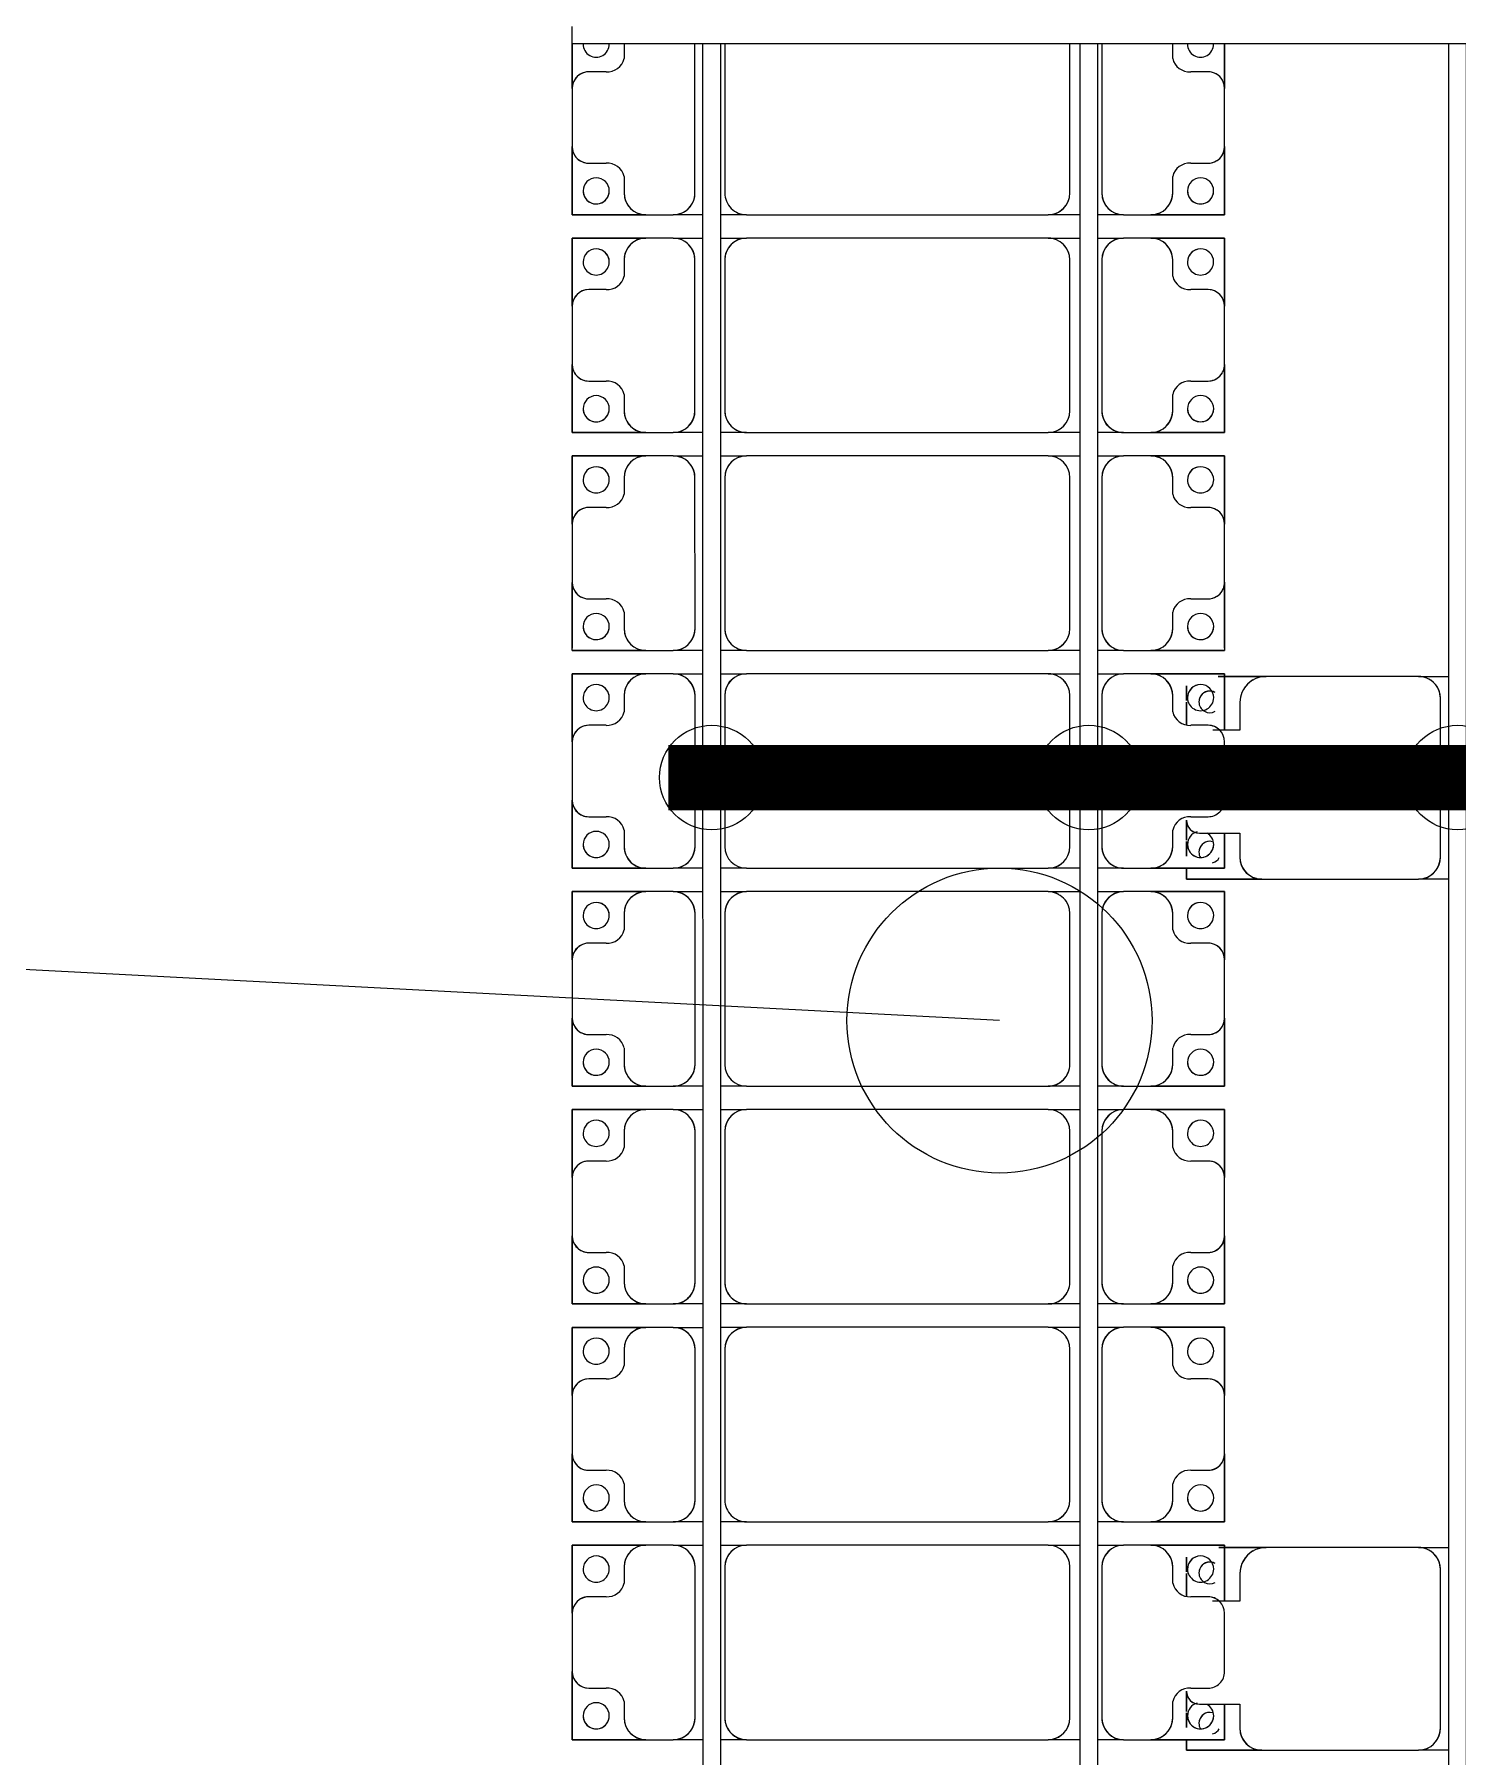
# Model space of a CAD drawing. Header units: millimetres. Extents: x -248177 to 167033, y 156986 to 268923.
# Drawn here: x -242388 to -239123, y 218488 to 222441 of the extents above; entities that cross this region are included whole.
import ezdxf

# ---------------------------------------------------------------- set-up
doc = ezdxf.new("R2010")
doc.units = ezdxf.units.MM
for name, color, linetype, lineweight in [('A-DETL-MBND', 5, 'Continuous', 9), ('A-GENM', 13, 'Continuous', 9), ('S-BEAM', 12, 'Continuous', 9)]:
    doc.layers.add(name, color=color, linetype=linetype, lineweight=lineweight)
for name, color, linetype in [('GC-BICH NEO', 6, 'Continuous'), ('GC-DAY NEO', 5, 'Continuous'), ('GC-HOP 40x60 GIA CUONG', 1, 'Continuous')]:
    doc.layers.add(name, color=color, linetype=linetype)

# ---------------------------------------------------------------- blocks, each defined once
blk = doc.blocks.new('Dai phaodi lai - DẢI PHAO ĐI LẠI-17681-BỐ TRÍ KHUNG KẾT CẤU BÈ PIN 02')
at = {"layer": 'A-GENM', "color": 7}
for p, q in [((12331.2, 748.4), (12433.1, 748.4)), ((12433.1, 748.4), (12331.2, 748.4)), ((12566.9, 748.4), (12433.1, 748.4)), ((12566.9, 748.4), (12723.2, 748.4)), ((12723.2, 748.4), (12566.9, 748.4)), ((12723.2, 748.4), (12723.2, 579.3)), ((12723.2, 579.3), (12723.2, 748.4)), ((12776.8, 748.4), (12933.1, 748.4)), ((12776.8, 579.3), (12776.8, 748.4)), ((12776.8, 748.4), (12776.8, 579.3)), ((12933.1, 748.4), (12776.8, 748.4)), ((13066.9, 748.4), (12933.1, 748.4)), ((13066.9, 748.4), (13223.2, 748.4)), ((13223.2, 748.4), (13066.9, 748.4)), ((13223.2, 748.4), (13223.2, 579.3)), ((13223.2, 579.3), (13223.2, 748.4)), ((13276.8, 748.4), (13433.1, 748.4)), ((13276.8, 579.3), (13276.8, 748.4)), ((13276.8, 748.4), (13276.8, 579.3)), ((13433.1, 748.4), (13276.8, 748.4)), ((13566.9, 748.4), (13433.1, 748.4)), ((13566.9, 748.4), (13723.2, 748.4)), ((13717.8, 748.4), (13566.9, 748.4)), ((13723.2, 748.4), (13723.2, 579.3)), ((13723.2, 579.3), (13723.2, 748.4)), ((13776.8, 748.4), (13906.3, 748.4)), ((13776.8, 579.3), (13776.8, 748.4)), ((13776.8, 748.4), (13776.8, 579.3)), ((13906.3, 748.4), (13776.8, 748.4)), ((14066.9, 748.4), (13933.1, 748.4)), ((14142.7, 748.4), (14223.2, 748.4)), ((14223.2, 748.4), (14142.7, 748.4)), ((14223.2, 748.4), (14223.2, 579.3)), ((14223.2, 579.3), (14223.2, 748.4)), ((14276.8, 748.4), (14433.1, 748.4)), ((14276.8, 579.3), (14276.8, 748.4)), ((14276.8, 748.4), (14276.8, 579.3)), ((14433.1, 748.4), (14276.8, 748.4)), ((14566.9, 748.4), (14433.1, 748.4)), ((14566.9, 748.4), (14723.2, 748.4)), ((14723.2, 748.4), (14566.9, 748.4)), ((14723.2, 748.4), (14723.2, 579.3)), ((14723.2, 579.3), (14723.2, 748.4)), ((14776.8, 748.4), (14933.1, 748.4)), ((14776.8, 579.3), (14776.8, 748.4)), ((14776.8, 748.4), (14776.8, 579.3)), ((14933.1, 748.4), (14776.8, 748.4)), ((15066.9, 748.4), (14933.1, 748.4)), ((15066.9, 748.4), (15223.2, 748.4)), ((15223.2, 748.4), (15066.9, 748.4)), ((15223.2, 748.4), (15223.2, 579.3)), ((15223.2, 579.3), (15223.2, 748.4)), ((15276.8, 748.4), (15433.1, 748.4)), ((15276.8, 579.3), (15276.8, 748.4)), ((15276.8, 748.4), (15276.8, 579.3)), ((15433.1, 748.4), (15276.8, 748.4)), ((15566.9, 748.4), (15433.1, 748.4)), ((15566.9, 748.4), (15723.2, 748.4)), ((15723.2, 748.4), (15566.9, 748.4)), ((15723.2, 748.4), (15723.2, 579.3)), ((15723.2, 579.3), (15723.2, 748.4)), ((15776.8, 748.4), (15905.4, 748.4)), ((15776.8, 579.3), (15776.8, 748.4)), ((15776.8, 748.4), (15776.8, 579.3)), ((15905.4, 748.4), (15776.8, 748.4)), ((16066.9, 748.4), (15933.1, 748.4)), ((16141.9, 748.4), (16223.2, 748.4)), ((16223.2, 748.4), (16141.9, 748.4)), ((16223.2, 748.4), (16223.2, 579.3)), ((16223.2, 579.3), (16223.2, 748.4)), ((12395.1, 710.4), (12395.1, 670.7)), ((12604.9, 670.7), (12604.9, 710.4)), ((12895.1, 710.4), (12895.1, 670.7)), ((13104.9, 670.7), (13104.9, 710.4)), ((13395.1, 710.4), (13395.1, 670.7)), ((13604.9, 670.7), (13604.9, 710.4)), ((13895.1, 710.4), (13895.1, 670.7)), ((14104.9, 670.7), (14104.9, 710.4)), ((14395.1, 710.4), (14395.1, 670.7)), ((14604.9, 670.7), (14604.9, 710.4)), ((14895.1, 710.4), (14895.1, 670.7)), ((15104.9, 670.7), (15104.9, 710.4)), ((15395.1, 710.4), (15395.1, 670.7)), ((15604.9, 670.7), (15604.9, 710.4)), ((15895.1, 710.4), (15895.1, 670.7)), ((16104.9, 670.7), (16104.9, 710.4)), ((12364.3, 629.3), (12331.2, 629.3)), ((12673.2, 629.3), (12635.7, 629.3)), ((12864.3, 629.3), (12826.8, 629.3)), ((13173.2, 629.3), (13135.7, 629.3)), ((13364.3, 629.3), (13326.8, 629.3)), ((13673.2, 629.3), (13635.7, 629.3)), ((13864.3, 629.3), (13826.8, 629.3)), ((14173.2, 629.3), (14135.7, 629.3)), ((14364.3, 629.3), (14326.8, 629.3)), ((14673.2, 629.3), (14635.7, 629.3)), ((14864.3, 629.3), (14826.8, 629.3)), ((15173.2, 629.3), (15135.7, 629.3)), ((15364.3, 629.3), (15326.8, 629.3)), ((15673.2, 629.3), (15635.7, 629.3)), ((15864.3, 629.3), (15826.8, 629.3)), ((16173.2, 629.3), (16135.7, 629.3)), ((12723.2, 516.7), (12723.2, 579.3)), ((12776.8, 579.3), (12776.8, 516.7)), ((13223.2, 516.7), (13223.2, 579.3)), ((13276.8, 579.3), (13276.8, 516.7)), ((13723.2, 516.7), (13723.2, 579.3)), ((13776.8, 579.3), (13776.8, 516.7)), ((14223.2, 516.7), (14223.2, 579.3)), ((14276.8, 579.3), (14276.8, 516.7)), ((14723.2, 516.7), (14723.2, 579.3)), ((14776.8, 579.3), (14776.8, 516.7)), ((15223.2, 516.7), (15223.2, 579.3)), ((15276.8, 579.3), (15276.8, 516.7)), ((15723.2, 516.7), (15723.2, 579.3)), ((15776.8, 579.3), (15776.8, 516.7)), ((16223.2, 516.7), (16223.2, 579.3)), ((12723.2, 516.7), (12723.2, 456.7)), ((12723.2, 516.7), (12723.2, 456.7)), ((12776.8, 456.7), (12776.8, 516.7)), ((12776.8, 456.7), (12776.8, 516.7)), ((13223.2, 516.7), (13223.2, 456.7)), ((13223.2, 516.7), (13223.2, 456.7)), ((13276.8, 456.7), (13276.8, 516.7)), ((13276.8, 456.7), (13276.8, 516.7)), ((13723.2, 516.7), (13723.2, 456.7)), ((13723.2, 516.7), (13723.2, 456.7)), ((13776.8, 456.7), (13776.8, 516.7)), ((13776.8, 456.7), (13776.8, 516.7)), ((14223.2, 516.7), (14223.2, 456.7)), ((14223.2, 516.7), (14223.2, 456.7)), ((14276.8, 456.7), (14276.8, 516.7)), ((14276.8, 456.7), (14276.8, 516.7)), ((14723.2, 516.7), (14723.2, 456.7)), ((14723.2, 516.7), (14723.2, 456.7)), ((14776.8, 456.7), (14776.8, 516.7)), ((14776.8, 456.7), (14776.8, 516.7)), ((15223.2, 516.7), (15223.2, 456.7)), ((15223.2, 516.7), (15223.2, 456.7)), ((15276.8, 456.7), (15276.8, 516.7)), ((15276.8, 456.7), (15276.8, 516.7)), ((15723.2, 516.7), (15723.2, 456.7)), ((15723.2, 516.7), (15723.2, 456.7)), ((15776.8, 456.7), (15776.8, 516.7)), ((15776.8, 456.7), (15776.8, 516.7)), ((16223.2, 516.7), (16223.2, 456.7)), ((16223.2, 516.7), (16223.2, 456.7)), ((12331.2, 466.7), (12673.2, 466.7)), ((12826.8, 466.7), (13173.2, 466.7)), ((13326.8, 466.7), (13673.2, 466.7)), ((13826.8, 466.7), (14173.2, 466.7)), ((14326.8, 466.7), (14673.2, 466.7)), ((14826.8, 466.7), (15173.2, 466.7)), ((15326.8, 466.7), (15673.2, 466.7)), ((15826.8, 466.7), (16173.2, 466.7)), ((12723.2, 416.7), (12723.2, 343.3)), ((12723.2, 416.7), (12723.2, 343.3)), ((12776.8, 343.3), (12776.8, 416.7)), ((12776.8, 343.3), (12776.8, 416.7)), ((13223.2, 416.7), (13223.2, 343.3)), ((13223.2, 416.7), (13223.2, 343.3)), ((13276.8, 343.3), (13276.8, 416.7)), ((13276.8, 343.3), (13276.8, 416.7)), ((13723.2, 416.7), (13723.2, 343.3)), ((13723.2, 416.7), (13723.2, 343.3)), ((13776.8, 343.3), (13776.8, 416.7)), ((13776.8, 343.3), (13776.8, 416.7)), ((14223.2, 416.7), (14223.2, 343.3)), ((14223.2, 416.7), (14223.2, 343.3)), ((14276.8, 343.3), (14276.8, 416.7)), ((14276.8, 343.3), (14276.8, 416.7)), ((14723.2, 416.7), (14723.2, 343.3)), ((14723.2, 416.7), (14723.2, 343.3)), ((14776.8, 343.3), (14776.8, 416.7)), ((14776.8, 343.3), (14776.8, 416.7)), ((15223.2, 416.7), (15223.2, 343.3)), ((15223.2, 416.7), (15223.2, 343.3)), ((15276.8, 343.3), (15276.8, 416.7)), ((15276.8, 343.3), (15276.8, 416.7)), ((15723.2, 416.7), (15723.2, 343.3)), ((15723.2, 416.7), (15723.2, 343.3)), ((15776.8, 343.3), (15776.8, 416.7)), ((15776.8, 343.3), (15776.8, 416.7)), ((16223.2, 416.7), (16223.2, 343.3)), ((16223.2, 416.7), (16223.2, 343.3)), ((12673.2, 393.3), (12331.2, 393.3)), ((13173.2, 393.3), (12826.8, 393.3)), ((13673.2, 393.3), (13326.8, 393.3)), ((14173.2, 393.3), (13826.8, 393.3)), ((14673.2, 393.3), (14326.8, 393.3)), ((15173.2, 393.3), (14826.8, 393.3)), ((15673.2, 393.3), (15326.8, 393.3)), ((16173.2, 393.3), (15826.8, 393.3)), ((12723.2, -348.3), (12723.2, 343.3)), ((12776.8, 343.3), (12776.8, -348.3)), ((13223.2, -348.3), (13223.2, 343.3)), ((13276.8, 343.3), (13276.8, -348.3)), ((13723.2, -348.3), (13723.2, 343.3)), ((13776.8, 343.3), (13776.8, -348.3)), ((14223.2, -348.3), (14223.2, 343.3)), ((14276.8, 343.3), (14276.8, -348.3)), ((14723.2, -348.3), (14723.2, 343.3)), ((14776.8, 343.3), (14776.8, -348.3)), ((15223.2, -348.3), (15223.2, 343.3)), ((15276.8, 343.3), (15276.8, -348.3)), ((15723.2, -348.3), (15723.2, 343.3)), ((15776.8, 343.3), (15776.8, -348.3)), ((16223.2, -348.3), (16223.2, 343.3)), ((12723.2, -348.3), (12723.2, -408.3)), ((12723.2, -348.3), (12723.2, -408.3)), ((12776.8, -408.3), (12776.8, -348.3)), ((12776.8, -408.3), (12776.8, -348.3)), ((13223.2, -348.3), (13223.2, -408.3)), ((13223.2, -348.3), (13223.2, -408.3)), ((13276.8, -408.3), (13276.8, -348.3)), ((13276.8, -408.3), (13276.8, -348.3)), ((13723.2, -348.3), (13723.2, -408.3)), ((13723.2, -348.3), (13723.2, -408.3)), ((13776.8, -408.3), (13776.8, -348.3)), ((13776.8, -408.3), (13776.8, -348.3)), ((14223.2, -348.3), (14223.2, -408.3)), ((14223.2, -348.3), (14223.2, -408.3)), ((14276.8, -408.3), (14276.8, -348.3)), ((14276.8, -408.3), (14276.8, -348.3)), ((14723.2, -348.3), (14723.2, -408.3)), ((14723.2, -348.3), (14723.2, -408.3)), ((14776.8, -408.3), (14776.8, -348.3)), ((14776.8, -408.3), (14776.8, -348.3)), ((15223.2, -348.3), (15223.2, -408.3)), ((15223.2, -348.3), (15223.2, -408.3)), ((15276.8, -408.3), (15276.8, -348.3)), ((15276.8, -408.3), (15276.8, -348.3)), ((15723.2, -348.3), (15723.2, -408.3)), ((15723.2, -348.3), (15723.2, -408.3)), ((15776.8, -408.3), (15776.8, -348.3)), ((15776.8, -408.3), (15776.8, -348.3)), ((16223.2, -348.3), (16223.2, -408.3)), ((16223.2, -348.3), (16223.2, -408.3)), ((12331.2, -398.3), (12673.2, -398.3)), ((12826.8, -398.3), (13173.2, -398.3)), ((13326.8, -398.3), (13673.2, -398.3)), ((13826.8, -398.3), (14173.2, -398.3)), ((14326.8, -398.3), (14673.2, -398.3)), ((14826.8, -398.3), (15173.2, -398.3)), ((15326.8, -398.3), (15673.2, -398.3)), ((15826.8, -398.3), (16173.2, -398.3)), ((12673.2, -466.7), (12331.2, -466.7)), ((12723.2, -448.3), (12723.2, -516.7)), ((12723.2, -448.3), (12723.2, -516.7)), ((12776.8, -516.7), (12776.8, -448.3)), ((12776.8, -516.7), (12776.8, -448.3)), ((13173.2, -466.7), (12826.8, -466.7)), ((13223.2, -448.3), (13223.2, -516.7)), ((13223.2, -448.3), (13223.2, -516.7)), ((13276.8, -516.7), (13276.8, -448.3)), ((13276.8, -516.7), (13276.8, -448.3)), ((13673.2, -466.7), (13326.8, -466.7)), ((13723.2, -448.3), (13723.2, -516.7)), ((13723.2, -448.3), (13723.2, -516.7)), ((13776.8, -516.7), (13776.8, -448.3)), ((13776.8, -516.7), (13776.8, -448.3)), ((14173.2, -466.7), (13826.8, -466.7)), ((14223.2, -448.3), (14223.2, -516.7)), ((14223.2, -448.3), (14223.2, -516.7)), ((14276.8, -516.7), (14276.8, -448.3)), ((14276.8, -516.7), (14276.8, -448.3)), ((14673.2, -466.7), (14326.8, -466.7)), ((14723.2, -448.3), (14723.2, -516.7)), ((14723.2, -448.3), (14723.2, -516.7)), ((14776.8, -516.7), (14776.8, -448.3)), ((14776.8, -516.7), (14776.8, -448.3)), ((15173.2, -466.7), (14826.8, -466.7)), ((15223.2, -448.3), (15223.2, -516.7)), ((15223.2, -448.3), (15223.2, -516.7)), ((15276.8, -516.7), (15276.8, -448.3)), ((15276.8, -516.7), (15276.8, -448.3)), ((15673.2, -466.7), (15326.8, -466.7)), ((15723.2, -448.3), (15723.2, -516.7)), ((15723.2, -448.3), (15723.2, -516.7)), ((15776.8, -516.7), (15776.8, -448.3)), ((15776.8, -516.7), (15776.8, -448.3)), ((16173.2, -466.7), (15826.8, -466.7)), ((16223.2, -448.3), (16223.2, -516.7)), ((16223.2, -448.3), (16223.2, -516.7)), ((12723.2, -579.3), (12723.2, -516.7)), ((12776.8, -516.7), (12776.8, -579.3)), ((13223.2, -579.3), (13223.2, -516.7)), ((13276.8, -516.7), (13276.8, -579.3)), ((13723.2, -579.3), (13723.2, -516.7)), ((13776.8, -516.7), (13776.8, -579.3)), ((14223.2, -579.3), (14223.2, -516.7)), ((14276.8, -516.7), (14276.8, -579.3)), ((14723.2, -579.3), (14723.2, -516.7)), ((14776.8, -516.7), (14776.8, -579.3)), ((15223.2, -579.3), (15223.2, -516.7)), ((15276.8, -516.7), (15276.8, -579.3)), ((15723.2, -579.3), (15723.2, -516.7)), ((15776.8, -516.7), (15776.8, -579.3)), ((16223.2, -579.3), (16223.2, -516.7)), ((12723.2, -579.3), (12723.2, -748.4)), ((12723.2, -748.4), (12723.2, -579.3)), ((12776.8, -748.4), (12776.8, -579.3)), ((12776.8, -579.3), (12776.8, -748.4)), ((13223.2, -579.3), (13223.2, -748.4)), ((13223.2, -748.4), (13223.2, -579.3)), ((13276.8, -748.4), (13276.8, -579.3)), ((13276.8, -579.3), (13276.8, -748.4)), ((13723.2, -579.3), (13723.2, -748.4)), ((13723.2, -748.4), (13723.2, -579.3)), ((13776.8, -748.4), (13776.8, -579.3)), ((13776.8, -579.3), (13776.8, -748.4)), ((14223.2, -579.3), (14223.2, -748.4)), ((14223.2, -748.4), (14223.2, -579.3)), ((14276.8, -748.4), (14276.8, -579.3)), ((14276.8, -579.3), (14276.8, -748.4)), ((14723.2, -579.3), (14723.2, -748.4)), ((14723.2, -748.4), (14723.2, -579.3)), ((14776.8, -748.4), (14776.8, -579.3)), ((14776.8, -579.3), (14776.8, -748.4)), ((15223.2, -579.3), (15223.2, -748.4)), ((15223.2, -748.4), (15223.2, -579.3)), ((15276.8, -748.4), (15276.8, -579.3)), ((15276.8, -579.3), (15276.8, -748.4)), ((15723.2, -579.3), (15723.2, -748.4)), ((15723.2, -748.4), (15723.2, -579.3)), ((15776.8, -748.4), (15776.8, -579.3)), ((15776.8, -579.3), (15776.8, -748.4)), ((16223.2, -579.3), (16223.2, -748.4)), ((16223.2, -748.4), (16223.2, -579.3)), ((12331.2, -629.3), (12364.3, -629.3)), ((12635.7, -629.3), (12673.2, -629.3)), ((12826.8, -629.3), (12864.3, -629.3)), ((13135.7, -629.3), (13173.2, -629.3)), ((13326.8, -629.3), (13364.3, -629.3)), ((13635.7, -629.3), (13673.2, -629.3)), ((13826.8, -629.3), (13864.3, -629.3)), ((14135.7, -629.3), (14173.2, -629.3)), ((14326.8, -629.3), (14364.3, -629.3)), ((14635.7, -629.3), (14673.2, -629.3)), ((14826.8, -629.3), (14864.3, -629.3)), ((15135.7, -629.3), (15173.2, -629.3)), ((15326.8, -629.3), (15364.3, -629.3)), ((15635.7, -629.3), (15673.2, -629.3)), ((15826.8, -629.3), (15864.3, -629.3)), ((16135.7, -629.3), (16173.2, -629.3)), ((12395.1, -670.7), (12395.1, -710.4)), ((12604.9, -710.4), (12604.9, -670.7)), ((12895.1, -670.7), (12895.1, -710.4)), ((13104.9, -710.4), (13104.9, -670.7)), ((13395.1, -670.7), (13395.1, -710.4)), ((13604.9, -710.4), (13604.9, -670.7)), ((13895.1, -670.7), (13895.1, -710.4)), ((14104.9, -710.4), (14104.9, -670.7)), ((14395.1, -670.7), (14395.1, -710.4)), ((14604.9, -710.4), (14604.9, -670.7)), ((14895.1, -670.7), (14895.1, -710.4)), ((15104.9, -710.4), (15104.9, -670.7)), ((15395.1, -670.7), (15395.1, -710.4)), ((15604.9, -710.4), (15604.9, -670.7)), ((15895.1, -670.7), (15895.1, -710.4)), ((16104.9, -710.4), (16104.9, -670.7)), ((12433.1, -748.4), (12331.2, -748.4)), ((12331.2, -748.4), (12433.1, -748.4)), ((12433.1, -748.4), (12566.9, -748.4)), ((12723.2, -748.4), (12566.9, -748.4)), ((12566.9, -748.4), (12723.2, -748.4)), ((12933.1, -748.4), (12776.8, -748.4)), ((12776.8, -748.4), (12933.1, -748.4)), ((12933.1, -748.4), (13066.9, -748.4)), ((13223.2, -748.4), (13066.9, -748.4)), ((13066.9, -748.4), (13223.2, -748.4)), ((13433.1, -748.4), (13276.8, -748.4)), ((13276.8, -748.4), (13433.1, -748.4)), ((13433.1, -748.4), (13566.9, -748.4)), ((13723.2, -748.4), (13566.9, -748.4)), ((13566.9, -748.4), (13717.8, -748.4)), ((13933.1, -748.4), (13776.8, -748.4)), ((13776.8, -748.4), (13933.1, -748.4)), ((13933.1, -748.4), (14066.9, -748.4)), ((14223.2, -748.4), (14066.9, -748.4)), ((14066.9, -748.4), (14223.2, -748.4)), ((14433.1, -748.4), (14276.8, -748.4)), ((14276.8, -748.4), (14433.1, -748.4)), ((14433.1, -748.4), (14566.9, -748.4)), ((14723.2, -748.4), (14566.9, -748.4)), ((14566.9, -748.4), (14723.2, -748.4)), ((14933.1, -748.4), (14776.8, -748.4)), ((14776.8, -748.4), (14933.1, -748.4)), ((14933.1, -748.4), (15066.9, -748.4)), ((15223.2, -748.4), (15066.9, -748.4)), ((15066.9, -748.4), (15223.2, -748.4)), ((15433.1, -748.4), (15276.8, -748.4)), ((15276.8, -748.4), (15433.1, -748.4)), ((15433.1, -748.4), (15566.9, -748.4)), ((15723.2, -748.4), (15566.9, -748.4)), ((15566.9, -748.4), (15723.2, -748.4)), ((15933.1, -748.4), (15776.8, -748.4)), ((15776.8, -748.4), (15933.1, -748.4)), ((15933.1, -748.4), (16066.9, -748.4)), ((16223.2, -748.4), (16066.9, -748.4)), ((16066.9, -748.4), (16223.2, -748.4))]:
    blk.add_line(p, q, dxfattribs=at)
for centre, radius, start, end in [((12331.6, 693.3), 30, 270, 90), ((12331.6, 693.3), 30, 270, 90), ((12433.1, 710.4), 38, 90, 180), ((12433.1, 710.4), 38, 90, 180), ((12433.1, 710.4), 38, 120, 180), ((12433.1, 710.4), 38, 120, 180), ((12433.1, 710.4), 38, 90, 105), ((12433.1, 710.4), 38, 90, 105), ((12566.9, 710.4), 38, 360, 90), ((12566.9, 710.4), 38, 75, 90), ((12566.9, 710.4), 38, 0, 90), ((12566.9, 710.4), 38, 75, 90), ((12566.9, 710.4), 38, 0, 60), ((12566.9, 710.4), 38, 0, 60), ((12668.4, 693.3), 30, 90, 270), ((12668.4, 693.3), 30, 90, 270), ((12668.4, 693.3), 30, 270, 90), ((12668.4, 693.3), 30, 0, 90), ((12831.6, 693.3), 30, 90, 270), ((12831.6, 693.3), 30, 90, 180), ((12831.6, 693.3), 30, 270, 90), ((12831.6, 693.3), 30, 270, 90), ((12933.1, 710.4), 38, 90, 180), ((12933.1, 710.4), 38, 90, 180), ((12933.1, 710.4), 38, 120, 180), ((12933.1, 710.4), 38, 120, 180), ((12933.1, 710.4), 38, 90, 105), ((12933.1, 710.4), 38, 90, 105), ((13066.9, 710.4), 38, 360, 90), ((13066.9, 710.4), 38, 75, 90), ((13066.9, 710.4), 38, 360, 90), ((13066.9, 710.4), 38, 75, 90), ((13066.9, 710.4), 38, 0, 60), ((13066.9, 710.4), 38, 0, 60), ((13168.4, 693.3), 30, 90, 270), ((13168.4, 693.3), 30, 90, 270), ((13168.4, 693.3), 30, 270, 90), ((13168.4, 693.3), 30, 0, 90), ((13331.6, 693.3), 30, 90, 270), ((13331.6, 693.3), 30, 90, 180), ((13331.6, 693.3), 30, 270, 90), ((13331.6, 693.3), 30, 270, 90), ((13433.1, 710.4), 38, 90, 180), ((13433.1, 710.4), 38, 90, 180), ((13433.1, 710.4), 38, 120, 180), ((13433.1, 710.4), 38, 120, 180), ((13433.1, 710.4), 38, 90, 105), ((13433.1, 710.4), 38, 90, 105), ((13566.9, 710.4), 38, 360, 90), ((13566.9, 710.4), 38, 75, 90), ((13566.9, 710.4), 38, 360, 90), ((13566.9, 710.4), 38, 75, 90), ((13566.9, 710.4), 38, 0, 60), ((13566.9, 710.4), 38, 0, 60), ((13668.4, 693.3), 30, 90, 270), ((13668.4, 693.3), 30, 90, 270), ((13668.4, 693.3), 30, 270, 90), ((13668.4, 693.3), 30, 0, 90), ((13831.6, 693.3), 30, 90, 270), ((13831.6, 693.3), 30, 90, 180), ((13831.6, 693.3), 30, 270, 90), ((13831.6, 693.3), 30, 270, 90), ((13933.1, 710.4), 38, 90, 180), ((13933.1, 710.4), 38, 135, 180), ((13933.1, 710.4), 38, 135, 180), ((14066.9, 710.4), 38, 360, 90), ((14168.4, 693.3), 30, 90, 150), ((14168.4, 693.3), 30, 90, 150), ((14168.4, 693.3), 30, 270, 90), ((14168.4, 693.3), 30, 0, 90), ((14331.6, 693.3), 30, 90, 270), ((14331.6, 693.3), 30, 90, 180), ((14331.6, 693.3), 30, 270, 90), ((14331.6, 693.3), 30, 270, 90), ((14433.1, 710.4), 38, 90, 180), ((14433.1, 710.4), 38, 90, 180), ((14433.1, 710.4), 38, 120, 180), ((14433.1, 710.4), 38, 120, 180), ((14433.1, 710.4), 38, 90, 105), ((14433.1, 710.4), 38, 90, 105), ((14566.9, 710.4), 38, 0, 90), ((14566.9, 710.4), 38, 75, 90), ((14566.9, 710.4), 38, 0, 90), ((14566.9, 710.4), 38, 75, 90), ((14566.9, 710.4), 38, 0, 60), ((14566.9, 710.4), 38, 0, 60), ((14668.4, 693.3), 30, 90, 270), ((14668.4, 693.3), 30, 90, 270), ((14668.4, 693.3), 30, 270, 90), ((14668.4, 693.3), 30, 0, 90), ((14831.6, 693.3), 30, 90, 270), ((14831.6, 693.3), 30, 90, 180), ((14831.6, 693.3), 30, 270, 90), ((14831.6, 693.3), 30, 270, 90), ((14933.1, 710.4), 38, 90, 180), ((14933.1, 710.4), 38, 90, 180), ((14933.1, 710.4), 38, 120, 180), ((14933.1, 710.4), 38, 120, 180), ((14933.1, 710.4), 38, 90, 105), ((14933.1, 710.4), 38, 90, 105), ((15066.9, 710.4), 38, 360, 90), ((15066.9, 710.4), 38, 75, 90), ((15066.9, 710.4), 38, 0, 90), ((15066.9, 710.4), 38, 75, 90), ((15066.9, 710.4), 38, 0, 60), ((15066.9, 710.4), 38, 0, 60), ((15168.4, 693.3), 30, 90, 270), ((15168.4, 693.3), 30, 90, 270), ((15168.4, 693.3), 30, 270, 90), ((15168.4, 693.3), 30, 0, 90), ((15331.6, 693.3), 30, 90, 270), ((15331.6, 693.3), 30, 90, 180), ((15331.6, 693.3), 30, 270, 90), ((15331.6, 693.3), 30, 270, 90), ((15433.1, 710.4), 38, 90, 180), ((15433.1, 710.4), 38, 90, 180), ((15433.1, 710.4), 38, 120, 180), ((15433.1, 710.4), 38, 120, 180), ((15433.1, 710.4), 38, 90, 105), ((15433.1, 710.4), 38, 90, 105), ((15566.9, 710.4), 38, 0, 90), ((15566.9, 710.4), 38, 75, 90), ((15566.9, 710.4), 38, 0, 90), ((15566.9, 710.4), 38, 75, 90), ((15566.9, 710.4), 38, 0, 60), ((15566.9, 710.4), 38, 0, 60), ((15668.4, 693.3), 30, 90, 270), ((15668.4, 693.3), 30, 90, 270), ((15668.4, 693.3), 30, 270, 90), ((15668.4, 693.3), 30, 0, 90), ((15831.6, 693.3), 30, 90, 270), ((15831.6, 693.3), 30, 90, 180), ((15831.6, 693.3), 30, 270, 90), ((15831.6, 693.3), 30, 270, 90), ((15933.1, 710.4), 38, 90, 180), ((15933.1, 710.4), 38, 135, 180), ((15933.1, 710.4), 38, 135, 180), ((16066.9, 710.4), 38, 360, 90), ((16168.4, 693.3), 30, 90, 150), ((16168.4, 693.3), 30, 90, 150), ((16168.4, 693.3), 30, 270, 90), ((16168.4, 693.3), 30, 0, 90), ((12668.4, 693.3), 30, 270, 345), ((12831.6, 693.3), 30, 195, 270), ((13168.4, 693.3), 30, 270, 345), ((13331.6, 693.3), 30, 195, 270), ((13668.4, 693.3), 30, 270, 345), ((13831.6, 693.3), 30, 195, 270), ((14168.4, 693.3), 30, 195, 270), ((14168.4, 693.3), 30, 195, 270), ((14168.4, 693.3), 30, 270, 345), ((14331.6, 693.3), 30, 195, 270), ((14668.4, 693.3), 30, 270, 345), ((14831.6, 693.3), 30, 195, 270), ((15168.4, 693.3), 30, 270, 345), ((15331.6, 693.3), 30, 195, 270), ((15668.4, 693.3), 30, 270, 345), ((15831.6, 693.3), 30, 195, 270), ((16168.4, 693.3), 30, 195, 270), ((16168.4, 693.3), 30, 195, 270), ((16168.4, 693.3), 30, 270, 345), ((12355.2, 668.2), 40, 283.1885, 3.5081), ((12644.8, 668.2), 40, 176.4919, 256.8115), ((12855.2, 668.2), 40, 283.1885, 3.5081), ((13144.8, 668.2), 40, 176.4919, 256.8115), ((13355.2, 668.2), 40, 283.1885, 3.5081), ((13644.8, 668.2), 40, 176.4919, 256.8115), ((13855.2, 668.2), 40, 283.1885, 3.5081), ((14144.8, 668.2), 40, 176.4919, 256.8115), ((14355.2, 668.2), 40, 283.1885, 3.5081), ((14644.8, 668.2), 40, 176.4919, 256.8115), ((14855.2, 668.2), 40, 283.1885, 3.5081), ((15144.8, 668.2), 40, 176.4919, 256.8115), ((15355.2, 668.2), 40, 283.1885, 3.5081), ((15644.8, 668.2), 40, 176.4919, 256.8115), ((15855.2, 668.2), 40, 283.1885, 3.5081), ((16144.8, 668.2), 40, 176.4919, 256.8115), ((12673.2, 579.3), 50, 0, 90), ((12673.2, 579.3), 50, 15, 90), ((12826.8, 579.3), 50, 90, 180), ((12826.8, 579.3), 50, 97.4784, 165), ((13173.2, 579.3), 50, 0, 90), ((13173.2, 579.3), 50, 15, 90), ((13326.8, 579.3), 50, 90, 180), ((13326.8, 579.3), 50, 90, 165), ((13673.2, 579.3), 50, 0, 90), ((13673.2, 579.3), 50, 15, 90), ((13826.8, 579.3), 50, 90, 180), ((13826.8, 579.3), 50, 90, 165), ((14173.2, 579.3), 50, 0, 90), ((14173.2, 579.3), 50, 15, 90), ((14326.8, 579.3), 50, 90, 180), ((14326.8, 579.3), 50, 90, 165), ((14673.2, 579.3), 50, 360, 90), ((14673.2, 579.3), 50, 15, 90), ((14826.8, 579.3), 50, 90, 180), ((14826.8, 579.3), 50, 90, 165), ((15173.2, 579.3), 50, 0, 90), ((15173.2, 579.3), 50, 15, 90), ((15326.8, 579.3), 50, 90, 180), ((15326.8, 579.3), 50, 90, 165), ((15673.2, 579.3), 50, 0, 90), ((15673.2, 579.3), 50, 15, 90), ((15826.8, 579.3), 50, 90, 180), ((15826.8, 579.3), 50, 90, 165), ((16173.2, 579.3), 50, 0, 90), ((16173.2, 579.3), 50, 15, 90), ((12673.2, 516.7), 50, 270, 360), ((12826.8, 516.7), 50, 180, 270), ((13173.2, 516.7), 50, 270, 0), ((13326.8, 516.7), 50, 180, 270), ((13673.2, 516.7), 50, 270, 0), ((13826.8, 516.7), 50, 180, 270), ((14173.2, 516.7), 50, 270, 0), ((14326.8, 516.7), 50, 180, 270), ((14673.2, 516.7), 50, 270, 0), ((14826.8, 516.7), 50, 180, 270), ((15173.2, 516.7), 50, 270, 0), ((15326.8, 516.7), 50, 180, 270), ((15673.2, 516.7), 50, 270, 0), ((15826.8, 516.7), 50, 180, 270), ((16173.2, 516.7), 50, 270, 0), ((12673.2, 516.7), 50, 270, 345), ((12826.8, 516.7), 50, 195, 262.5191), ((13173.2, 516.7), 50, 270, 345), ((13326.8, 516.7), 50, 195, 270), ((13673.2, 516.7), 50, 270, 345), ((13826.8, 516.7), 50, 195, 270), ((14173.2, 516.7), 50, 270, 345), ((14326.8, 516.7), 50, 195, 270), ((14673.2, 516.7), 50, 270, 345), ((14826.8, 516.7), 50, 195, 270), ((15173.2, 516.7), 50, 270, 345), ((15326.8, 516.7), 50, 195, 270), ((15673.2, 516.7), 50, 270, 345), ((15826.8, 516.7), 50, 195, 270), ((16173.2, 516.7), 50, 270, 345), ((12673.2, 343.3), 50, 0, 90), ((12673.2, 343.3), 50, 360, 75), ((12826.8, 343.3), 50, 90, 180), ((12826.8, 343.3), 50, 150, 180), ((12826.8, 343.3), 50, 105, 135), ((13173.2, 343.3), 50, 0, 90), ((13173.2, 343.3), 50, 360, 75), ((13326.8, 343.3), 50, 90, 180), ((13326.8, 343.3), 50, 150, 180), ((13326.8, 343.3), 50, 105, 135), ((13673.2, 343.3), 50, 0, 90), ((13673.2, 343.3), 50, 360, 75), ((13826.8, 343.3), 50, 90, 180), ((13826.8, 343.3), 50, 150, 180), ((13826.8, 343.3), 50, 105, 135), ((14173.2, 343.3), 50, 0, 90), ((14173.2, 343.3), 50, 360, 75), ((14326.8, 343.3), 50, 90, 180), ((14326.8, 343.3), 50, 150, 180), ((14326.8, 343.3), 50, 105, 135), ((14673.2, 343.3), 50, 360, 90), ((14673.2, 343.3), 50, 360, 75), ((14826.8, 343.3), 50, 90, 180), ((14826.8, 343.3), 50, 150, 180), ((14826.8, 343.3), 50, 105, 135), ((15173.2, 343.3), 50, 360, 90), ((15173.2, 343.3), 50, 360, 75), ((15326.8, 343.3), 50, 90, 180), ((15326.8, 343.3), 50, 150, 180), ((15326.8, 343.3), 50, 105, 135), ((15673.2, 343.3), 50, 0, 90), ((15673.2, 343.3), 50, 360, 75), ((15826.8, 343.3), 50, 90, 180), ((15826.8, 343.3), 50, 150, 180), ((15826.8, 343.3), 50, 105, 135), ((16173.2, 343.3), 50, 0, 90), ((16173.2, 343.3), 50, 360, 75), ((12673.2, -348.3), 50, 270, 0), ((12673.2, -348.3), 50, 270, 0), ((12826.8, -348.3), 50, 180, 270), ((13173.2, -348.3), 50, 270, 0), ((13173.2, -348.3), 50, 270, 360), ((13326.8, -348.3), 50, 180, 270), ((13673.2, -348.3), 50, 270, 360), ((13673.2, -348.3), 50, 270, 0), ((13826.8, -348.3), 50, 180, 270), ((14173.2, -348.3), 50, 270, 360), ((14173.2, -348.3), 50, 270, 360), ((14326.8, -348.3), 50, 180, 270), ((14673.2, -348.3), 50, 270, 360), ((14673.2, -348.3), 50, 270, 360), ((14826.8, -348.3), 50, 180, 270), ((15173.2, -348.3), 50, 270, 0), ((15173.2, -348.3), 50, 270, 360), ((15326.8, -348.3), 50, 180, 270), ((15673.2, -348.3), 50, 270, 0), ((15673.2, -348.3), 50, 270, 0), ((15826.8, -348.3), 50, 180, 270), ((16173.2, -348.3), 50, 270, 0), ((16173.2, -348.3), 50, 270, 360), ((12826.8, -348.3), 50, 195, 262.5058), ((13326.8, -348.3), 50, 195, 270), ((13826.8, -348.3), 50, 195, 270), ((14326.8, -348.3), 50, 195, 270), ((14826.8, -348.3), 50, 195, 270), ((15326.8, -348.3), 50, 195, 270), ((15826.8, -348.3), 50, 195, 270), ((12673.2, -516.7), 50, 360, 90), ((12673.2, -516.7), 50, 15, 90), ((12826.8, -516.7), 50, 90, 180), ((12826.8, -516.7), 50, 97.4953, 165), ((13173.2, -516.7), 50, 0, 90), ((13173.2, -516.7), 50, 15, 90), ((13326.8, -516.7), 50, 90, 180), ((13326.8, -516.7), 50, 90, 165), ((13673.2, -516.7), 50, 0, 90), ((13673.2, -516.7), 50, 15, 90), ((13826.8, -516.7), 50, 90, 180), ((13826.8, -516.7), 50, 90, 165), ((14173.2, -516.7), 50, 0, 90), ((14173.2, -516.7), 50, 15, 90), ((14326.8, -516.7), 50, 90, 180), ((14326.8, -516.7), 50, 90, 165), ((14673.2, -516.7), 50, 360, 90), ((14673.2, -516.7), 50, 15, 90), ((14826.8, -516.7), 50, 90, 180), ((14826.8, -516.7), 50, 90, 165), ((15173.2, -516.7), 50, 360, 90), ((15173.2, -516.7), 50, 15, 90), ((15326.8, -516.7), 50, 90, 180), ((15326.8, -516.7), 50, 90, 165), ((15673.2, -516.7), 50, 360, 90), ((15673.2, -516.7), 50, 15, 90), ((15826.8, -516.7), 50, 90, 180), ((15826.8, -516.7), 50, 90, 165), ((16173.2, -516.7), 50, 0, 90), ((16173.2, -516.7), 50, 15, 90), ((12673.2, -579.3), 50, 270, 360), ((12673.2, -579.3), 50, 270, 345), ((12826.8, -579.3), 50, 180, 270), ((12826.8, -579.3), 50, 195, 262.5023), ((13173.2, -579.3), 50, 270, 0), ((13173.2, -579.3), 50, 270, 345), ((13326.8, -579.3), 50, 180, 270), ((13326.8, -579.3), 50, 195, 270), ((13673.2, -579.3), 50, 270, 360), ((13673.2, -579.3), 50, 270, 345), ((13826.8, -579.3), 50, 180, 270), ((13826.8, -579.3), 50, 195, 270), ((14173.2, -579.3), 50, 270, 0), ((14173.2, -579.3), 50, 270, 345), ((14326.8, -579.3), 50, 180, 270), ((14326.8, -579.3), 50, 195, 270), ((14673.2, -579.3), 50, 270, 0), ((14673.2, -579.3), 50, 270, 345), ((14826.8, -579.3), 50, 180, 270), ((14826.8, -579.3), 50, 195, 270), ((15173.2, -579.3), 50, 270, 360), ((15173.2, -579.3), 50, 270, 345), ((15326.8, -579.3), 50, 180, 270), ((15326.8, -579.3), 50, 195, 270), ((15673.2, -579.3), 50, 270, 360), ((15673.2, -579.3), 50, 270, 345), ((15826.8, -579.3), 50, 180, 270), ((15826.8, -579.3), 50, 195, 270), ((16173.2, -579.3), 50, 270, 360), ((16173.2, -579.3), 50, 270, 345), ((12355.2, -668.2), 40, 356.4919, 76.8115), ((12644.8, -668.2), 40, 103.1885, 183.5081), ((12855.2, -668.2), 40, 356.4919, 76.8115), ((13144.8, -668.2), 40, 103.1885, 183.5081), ((13355.2, -668.2), 40, 356.4919, 76.8115), ((13644.8, -668.2), 40, 103.1885, 183.5081), ((13855.2, -668.2), 40, 356.4919, 76.8115), ((14144.8, -668.2), 40, 103.1885, 183.5081), ((14355.2, -668.2), 40, 356.4919, 76.8115), ((14644.8, -668.2), 40, 103.1885, 183.5081), ((14855.2, -668.2), 40, 356.4919, 76.8115), ((15144.8, -668.2), 40, 103.1885, 183.5081), ((15355.2, -668.2), 40, 356.4919, 76.8115), ((15644.8, -668.2), 40, 103.1885, 183.5081), ((15855.2, -668.2), 40, 356.4919, 76.8115), ((16144.8, -668.2), 40, 103.1885, 183.5081), ((12331.6, -693.3), 30, 270, 90), ((12331.6, -693.3), 30, 270, 90), ((12668.4, -693.3), 30, 90, 270), ((12668.4, -693.3), 30, 90, 270), ((12668.4, -693.3), 30, 270, 90), ((12668.4, -693.3), 30, 15, 90), ((12831.6, -693.3), 30, 90, 270), ((12831.6, -693.3), 30, 90, 165), ((12831.6, -693.3), 30, 270, 90), ((12831.6, -693.3), 30, 270, 90), ((13168.4, -693.3), 30, 90, 270), ((13168.4, -693.3), 30, 90, 270), ((13168.4, -693.3), 30, 270, 90), ((13168.4, -693.3), 30, 15, 90), ((13331.6, -693.3), 30, 90, 270), ((13331.6, -693.3), 30, 90, 165), ((13331.6, -693.3), 30, 270, 90), ((13331.6, -693.3), 30, 270, 90), ((13668.4, -693.3), 30, 90, 270), ((13668.4, -693.3), 30, 90, 270), ((13668.4, -693.3), 30, 270, 90), ((13668.4, -693.3), 30, 15, 90), ((13831.6, -693.3), 30, 90, 270), ((13831.6, -693.3), 30, 90, 165), ((13831.6, -693.3), 30, 270, 90), ((13831.6, -693.3), 30, 270, 90), ((14168.4, -693.3), 30, 90, 270), ((14168.4, -693.3), 30, 90, 270), ((14168.4, -693.3), 30, 270, 90), ((14168.4, -693.3), 30, 15, 90), ((14331.6, -693.3), 30, 90, 270), ((14331.6, -693.3), 30, 90, 165), ((14331.6, -693.3), 30, 270, 90), ((14331.6, -693.3), 30, 270, 90), ((14668.4, -693.3), 30, 90, 270), ((14668.4, -693.3), 30, 90, 270), ((14668.4, -693.3), 30, 270, 90), ((14668.4, -693.3), 30, 15, 90), ((14831.6, -693.3), 30, 90, 270), ((14831.6, -693.3), 30, 90, 165), ((14831.6, -693.3), 30, 270, 90), ((14831.6, -693.3), 30, 270, 90), ((15168.4, -693.3), 30, 90, 270), ((15168.4, -693.3), 30, 90, 270), ((15168.4, -693.3), 30, 270, 90), ((15168.4, -693.3), 30, 15, 90), ((15331.6, -693.3), 30, 90, 270), ((15331.6, -693.3), 30, 90, 165), ((15331.6, -693.3), 30, 270, 90), ((15331.6, -693.3), 30, 270, 90), ((15668.4, -693.3), 30, 90, 270), ((15668.4, -693.3), 30, 90, 270), ((15668.4, -693.3), 30, 270, 90), ((15668.4, -693.3), 30, 15, 90), ((15831.6, -693.3), 30, 90, 270), ((15831.6, -693.3), 30, 90, 165), ((15831.6, -693.3), 30, 270, 90), ((15831.6, -693.3), 30, 270, 90), ((16168.4, -693.3), 30, 90, 270), ((16168.4, -693.3), 30, 90, 270), ((16168.4, -693.3), 30, 270, 90), ((16168.4, -693.3), 30, 15, 90), ((12433.1, -710.4), 38, 180, 270), ((12433.1, -710.4), 38, 180, 240), ((12433.1, -710.4), 38, 180, 270), ((12433.1, -710.4), 38, 180, 240), ((12566.9, -710.4), 38, 270, 0), ((12566.9, -710.4), 38, 270, 0), ((12566.9, -710.4), 38, 300, 0), ((12566.9, -710.4), 38, 300, 0), ((12668.4, -693.3), 30, 270, 360), ((12831.6, -693.3), 30, 180, 270), ((12933.1, -710.4), 38, 180, 270), ((12933.1, -710.4), 38, 180, 240), ((12933.1, -710.4), 38, 180, 270), ((12933.1, -710.4), 38, 180, 240), ((13066.9, -710.4), 38, 270, 0), ((13066.9, -710.4), 38, 270, 0), ((13066.9, -710.4), 38, 300, 0), ((13066.9, -710.4), 38, 300, 0), ((13168.4, -693.3), 30, 270, 360), ((13331.6, -693.3), 30, 180, 270), ((13433.1, -710.4), 38, 180, 270), ((13433.1, -710.4), 38, 180, 240), ((13433.1, -710.4), 38, 180, 270), ((13433.1, -710.4), 38, 180, 240), ((13566.9, -710.4), 38, 270, 360), ((13566.9, -710.4), 38, 270, 360), ((13566.9, -710.4), 38, 300, 360), ((13566.9, -710.4), 38, 300, 360), ((13668.4, -693.3), 30, 270, 360), ((13831.6, -693.3), 30, 180, 270), ((13933.1, -710.4), 38, 180, 270), ((13933.1, -710.4), 38, 180, 240), ((13933.1, -710.4), 38, 180, 270), ((13933.1, -710.4), 38, 180, 240), ((14066.9, -710.4), 38, 270, 0), ((14066.9, -710.4), 38, 270, 360), ((14066.9, -710.4), 38, 300, 0), ((14066.9, -710.4), 38, 300, 0), ((14168.4, -693.3), 30, 270, 360), ((14331.6, -693.3), 30, 180, 270), ((14433.1, -710.4), 38, 180, 270), ((14433.1, -710.4), 38, 180, 240), ((14433.1, -710.4), 38, 180, 270), ((14433.1, -710.4), 38, 180, 240), ((14566.9, -710.4), 38, 270, 360), ((14566.9, -710.4), 38, 270, 360), ((14566.9, -710.4), 38, 300, 360), ((14566.9, -710.4), 38, 300, 360), ((14668.4, -693.3), 30, 270, 360), ((14831.6, -693.3), 30, 180, 270), ((14933.1, -710.4), 38, 180, 270), ((14933.1, -710.4), 38, 180, 240), ((14933.1, -710.4), 38, 180, 270), ((14933.1, -710.4), 38, 180, 240), ((15066.9, -710.4), 38, 270, 0), ((15066.9, -710.4), 38, 270, 0), ((15066.9, -710.4), 38, 300, 0), ((15066.9, -710.4), 38, 300, 0), ((15168.4, -693.3), 30, 270, 360), ((15331.6, -693.3), 30, 180, 270), ((15433.1, -710.4), 38, 180, 270), ((15433.1, -710.4), 38, 180, 240), ((15433.1, -710.4), 38, 180, 270), ((15433.1, -710.4), 38, 180, 240), ((15566.9, -710.4), 38, 270, 0), ((15566.9, -710.4), 38, 270, 0), ((15566.9, -710.4), 38, 300, 0), ((15566.9, -710.4), 38, 300, 0), ((15668.4, -693.3), 30, 270, 360), ((15831.6, -693.3), 30, 180, 270), ((15933.1, -710.4), 38, 180, 270), ((15933.1, -710.4), 38, 180, 240), ((15933.1, -710.4), 38, 180, 270), ((15933.1, -710.4), 38, 180, 240), ((16066.9, -710.4), 38, 270, 360), ((16066.9, -710.4), 38, 270, 360), ((16066.9, -710.4), 38, 300, 360), ((16066.9, -710.4), 38, 300, 360), ((16168.4, -693.3), 30, 270, 360), ((12433.1, -710.4), 38, 255, 270), ((12433.1, -710.4), 38, 255, 270), ((12566.9, -710.4), 38, 270, 285), ((12566.9, -710.4), 38, 270, 285), ((12933.1, -710.4), 38, 255, 270), ((12933.1, -710.4), 38, 255, 270), ((13066.9, -710.4), 38, 270, 285), ((13066.9, -710.4), 38, 270, 285), ((13433.1, -710.4), 38, 255, 270), ((13433.1, -710.4), 38, 255, 270), ((13566.9, -710.4), 38, 270, 285), ((13566.9, -710.4), 38, 270, 285), ((13933.1, -710.4), 38, 255, 270), ((13933.1, -710.4), 38, 255, 270), ((14066.9, -710.4), 38, 270, 285), ((14066.9, -710.4), 38, 270, 285), ((14433.1, -710.4), 38, 255, 270), ((14433.1, -710.4), 38, 255, 270), ((14566.9, -710.4), 38, 270, 285), ((14566.9, -710.4), 38, 270, 285), ((14933.1, -710.4), 38, 255, 270), ((14933.1, -710.4), 38, 255, 270), ((15066.9, -710.4), 38, 270, 285), ((15066.9, -710.4), 38, 270, 285), ((15433.1, -710.4), 38, 255, 270), ((15433.1, -710.4), 38, 255, 270), ((15566.9, -710.4), 38, 270, 285), ((15566.9, -710.4), 38, 270, 285), ((15933.1, -710.4), 38, 255, 270), ((15933.1, -710.4), 38, 255, 270), ((16066.9, -710.4), 38, 270, 285), ((16066.9, -710.4), 38, 270, 285)]:
    blk.add_arc(centre, radius, start, end, dxfattribs=at)
blk = doc.blocks.new('Dai phao do pin - DẢI PHAO ĐỠ PIN-V29-BỐ TRÍ KHUNG KẾT CẤU BÈ PIN 02')
at = {"layer": 'A-DETL-MBND', "color": 8}
for p, q in [((-1237.7, 241.6), (-1227.2, 241.6)), ((-1227.2, 241.6), (-1237.7, 241.6)), ((-1225, 241.6), (-1129.7, 241.6)), ((-1129.7, 241.6), (-1225, 241.6)), ((-779.7, 241.6), (-1129.7, 241.6)), ((-779.7, 241.6), (-710.3, 241.6)), ((-779.7, 241.6), (-710.3, 241.6)), ((-1312.2, 185.5), (-1312.2, 219.2)), ((-1312.2, 219.2), (-1312.2, 185.5)), ((-1312.2, 129.2), (-1312.2, 181.9)), ((-1312.2, 181.9), (-1312.2, 129.2)), ((-1189.7, 181.6), (-1189.7, 118.2)), ((-729.7, -173.4), (-729.7, 191.6)), ((-1189.7, 118.2), (-1252.4, 118.2)), ((-1312.2, -134.6), (-1312.2, -88.2)), ((-1312.2, -88.2), (-1312.2, -134.6)), ((-1282.2, -118.2), (-1189.7, -118.2)), ((-1189.7, -118.2), (-1189.7, -173.4)), ((-1312.2, -171.9), (-1312.2, -138.2)), ((-1312.2, -138.2), (-1312.2, -171.9)), ((-1312.2, -223.4), (-1312.2, -198.6)), ((-1312.2, -198.6), (-1312.2, -223.4)), ((-1139.7, -223.4), (-1312.2, -223.4)), ((-1312.2, -223.4), (-1139.7, -223.4)), ((-1139.7, -223.4), (-779.7, -223.4)), ((-710.3, -223.4), (-779.7, -223.4)), ((-710.3, -223.4), (-779.7, -223.4))]:
    blk.add_line(p, q, dxfattribs=at)
for centre, radius, start, end in [((-1129.7, 181.6), 60, 90, 180), ((-779.7, 191.6), 50, 360, 90), ((-779.7, 191.6), 50, 360, 75), ((-1258.6, 183.2), 25, 60, 180), ((-1258.6, 183.2), 25, 90, 180), ((-1258.6, 183.2), 25, 60, 75), ((-1129.7, 181.6), 60, 120, 180), ((-1258.6, 183.2), 25, 180, 300), ((-1258.6, 183.2), 25, 180, 300), ((-1282.2, -88.2), 30, 180, 270), ((-1282.2, -88.2), 30, 195, 210), ((-1282.2, -88.2), 30, 195, 255), ((-1282.2, -88.2), 30, 195, 210), ((-1282.2, -88.2), 30, 225, 255), ((-1282.2, -88.2), 30, 225, 255), ((-1258.6, -161.8), 25, 75, 180), ((-1258.6, -161.8), 25, 90, 180), ((-1258.6, -161.8), 25, 180, 210), ((-1258.6, -161.8), 25, 180, 210), ((-1258.6, -161.8), 25, 285, 330), ((-1258.6, -161.8), 25, 285, 330), ((-1139.7, -173.4), 50, 180, 270), ((-1139.7, -173.4), 50, 180, 255), ((-779.7, -173.4), 50, 270, 360), ((-779.7, -173.4), 50, 285, 360)]:
    blk.add_arc(centre, radius, start, end, dxfattribs=at)
blk = doc.blocks.new('Dai phao do pin - DẢI PHAO ĐỠ PIN-V30-BỐ TRÍ KHUNG KẾT CẤU BÈ PIN 02')
at = {"layer": 'A-DETL-MBND', "color": 8}
for p, q in [((-1239.7, 241.6), (-1227.6, 241.6)), ((-1227.6, 241.6), (-1239.7, 241.6)), ((-1225, 241.6), (-1129.7, 241.6)), ((-1129.7, 241.6), (-1225, 241.6)), ((-779.7, 241.6), (-1129.7, 241.6)), ((-779.7, 241.6), (-710.3, 241.6)), ((-779.7, 241.6), (-710.3, 241.6)), ((-1312.2, 186.3), (-1312.2, 220.1)), ((-1312.2, 220.1), (-1312.2, 186.3)), ((-1312.2, 130.1), (-1312.2, 182.8)), ((-1312.2, 182.8), (-1312.2, 130.1)), ((-1189.7, 181.6), (-1189.7, 118.2)), ((-729.7, -173.4), (-729.7, 191.6)), ((-1189.7, 118.2), (-1251.6, 118.2)), ((-1312.2, -133.8), (-1312.2, -88.2)), ((-1312.2, -88.2), (-1312.2, -133.8)), ((-1282.2, -118.2), (-1189.7, -118.2)), ((-1189.7, -118.2), (-1189.7, -173.4)), ((-1312.2, -171.1), (-1312.2, -137.3)), ((-1312.2, -137.3), (-1312.2, -171.1)), ((-1312.2, -223.4), (-1312.2, -197.8)), ((-1312.2, -197.8), (-1312.2, -223.4)), ((-1139.7, -223.4), (-1312.2, -223.4)), ((-1312.2, -223.4), (-1139.7, -223.4)), ((-1139.7, -223.4), (-779.7, -223.4)), ((-710.3, -223.4), (-779.7, -223.4)), ((-710.3, -223.4), (-779.7, -223.4))]:
    blk.add_line(p, q, dxfattribs=at)
for centre, radius, start, end in [((-1129.7, 181.6), 60, 90, 180), ((-779.7, 191.6), 50, 360, 90), ((-779.7, 191.6), 50, 360, 75), ((-1258.6, 183.2), 25, 60, 180), ((-1258.6, 183.2), 25, 90, 180), ((-1258.6, 183.2), 25, 60, 75), ((-1129.7, 181.6), 60, 120, 180), ((-1258.6, 183.2), 25, 180, 300), ((-1258.6, 183.2), 25, 180, 300), ((-1282.2, -88.2), 30, 180, 270), ((-1282.2, -88.2), 30, 195, 210), ((-1282.2, -88.2), 30, 195, 255), ((-1282.2, -88.2), 30, 195, 210), ((-1282.2, -88.2), 30, 225, 255), ((-1282.2, -88.2), 30, 225, 255), ((-1258.6, -161.8), 25, 75, 180), ((-1258.6, -161.8), 25, 90, 180), ((-1258.6, -161.8), 25, 180, 210), ((-1258.6, -161.8), 25, 180, 210), ((-1258.6, -161.8), 25, 285, 330), ((-1258.6, -161.8), 25, 285, 330), ((-1139.7, -173.4), 50, 180, 270), ((-1139.7, -173.4), 50, 180, 255), ((-779.7, -173.4), 50, 270, 360), ((-779.7, -173.4), 50, 285, 360)]:
    blk.add_arc(centre, radius, start, end, dxfattribs=at)
blk = doc.blocks.new('Dầm C52 - Dầm C52-24591-BỐ TRÍ KHUNG KẾT CẤU BÈ PIN 02')
at = {"layer": 'S-BEAM', "color": 1}
for p, q in [((8809.3, 20), (14769.3, 20)), ((14769.3, -20), (8809.3, -20))]:
    blk.add_line(p, q, dxfattribs=at)
blk = doc.blocks.new('Dầm C52 - Hộp 40x60-25240-BỐ TRÍ KHUNG KẾT CẤU BÈ PIN 02')
at = {"layer": 'S-BEAM', "color": 3, "lineweight": 25}
for p, q in [((-146419.4, -20), (-146419.4, 20)), ((146419.4, -20), (-146419.4, -20))]:
    blk.add_line(p, q, dxfattribs=at)
blk = doc.blocks.new('HOBANMONG_BEPIN 2_rvt-1-BỐ TRÍ KHUNG KẾT CẤU BÈ PIN 02')
at = {"layer": 'A-GENM', "lineweight": 9}
for name, p, rotation in [('Dai phaodi lai - DẢI PHAO ĐI LẠI-17681-BỐ TRÍ KHUNG KẾT CẤU BÈ PIN 02', (-240406, 234750.3), 270.0007586098934), ('Dai phao do pin - DẢI PHAO ĐỠ PIN-V30-BỐ TRÍ KHUNG KẾT CẤU BÈ PIN 02', (-238432.7, 220725.8), 0.0007586094741477002), ('Dai phao do pin - DẢI PHAO ĐỠ PIN-V29-BỐ TRÍ KHUNG KẾT CẤU BÈ PIN 02', (-238432.7, 218726.6), 0.0007586094741477002)]:
    blk.add_blockref(name, p, dxfattribs=dict(at, rotation=rotation))
at = {"layer": 'S-BEAM', "lineweight": 9}
for name, p, rotation in [('Dầm C52 - Dầm C52-24591-BỐ TRÍ KHUNG KẾT CẤU BÈ PIN 02', (-240834, 207649.8), 90.00075860989138), ('Dầm C52 - Dầm C52-24591-BỐ TRÍ KHUNG KẾT CẤU BÈ PIN 02', (-239969, 207649.8), 90.00075860989138), ('Dầm C52 - Dầm C52-24591-BỐ TRÍ KHUNG KẾT CẤU BÈ PIN 02', (-239122.8, 207649.8), 90.00075860989138), ('Dầm C52 - Hộp 40x60-25240-BỐ TRÍ KHUNG KẾT CẤU BÈ PIN 02', (-94734.8, 222441), 0.0007586094741477002)]:
    blk.add_blockref(name, p, dxfattribs=dict(at, rotation=rotation))

msp = doc.modelspace()

# ---------------------------------------------------------------- linework, layer by layer
at = {"layer": 'GC-BICH NEO'}
msp.add_circle((-240173.9, 220177.6), 350, dxfattribs=at)
at = {"layer": 'GC-DAY NEO'}
msp.add_line((-240173.9, 220177.6), (-248163.1, 220594.7), dxfattribs=at)
at = {"layer": 'GC-HOP 40x60 GIA CUONG', "const_width": 150}
msp.add_lwpolyline([(-240934, 220735.3), (-225934, 220735.3)], dxfattribs=at)
at = {"layer": 'GC-HOP 40x60 GIA CUONG'}
for centre in [(-240834, 220735.3), (-239969, 220735.3), (-239122.8, 220735.3)]:
    msp.add_circle(centre, 120, dxfattribs=at)

# ---------------------------------------------------------------- block references
at = {"lineweight": 5}
msp.add_blockref('HOBANMONG_BEPIN 2_rvt-1-BỐ TRÍ KHUNG KẾT CẤU BÈ PIN 02', (0, 0), dxfattribs=at)

doc.saveas('drawing.dxf')
